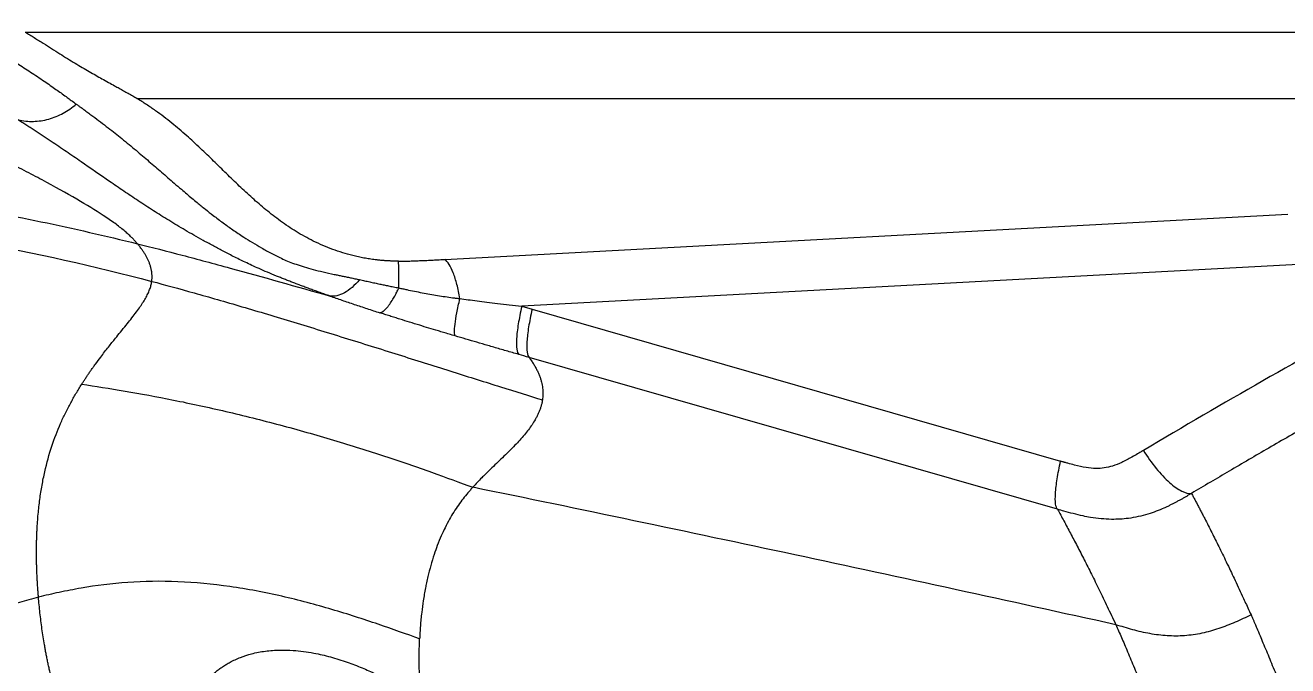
# Model space of a CAD drawing. Extents: x 0 to 84, y -21 to 126.
# Drawn here: x 24.44 to 33.72, y 64.61 to 69.31 of the extents above; entities that cross this region are included whole.
import ezdxf

# ---------------------------------------------------------------- set-up
doc = ezdxf.new("R2010")
doc.units = 0
doc.header["$MEASUREMENT"] = 0
doc.layers.add('1', color=4, linetype='Continuous')

# ---------------------------------------------------------------- blocks, each defined once
blk = doc.blocks.new('PRODIGY')
at = {"layer": '1', "color": 3, "linetype": 'Continuous', "lineweight": 25}
for p, q in [((24.4427, 69.2617), (35.803, 69.2617)), ((25.2651, 68.7727), (35.3756, 68.7727)), ((27.5236, 67.5914), (33.7155, 67.9241)), ((33.8384, 67.556), (28.0893, 67.2472)), ((28.0893, 67.2472), (28.1653, 67.2253)), ((28.1653, 67.2253), (32.0475, 66.1088)), ((32.0248, 65.7556), (28.1433, 66.8715))]:
    blk.add_line(p, q, dxfattribs=at)
for points, knots in [([(23.9296, 69.312), (23.9359, 69.3081), (23.9485, 69.3005), (23.9672, 69.2892), (23.9857, 69.2779), (24.0041, 69.2668), (24.0223, 69.2557), (24.0403, 69.2447), (24.0582, 69.2338), (24.0759, 69.223), (24.0935, 69.2123), (24.1109, 69.2016), (24.1282, 69.191), (24.1453, 69.1805), (24.1622, 69.1701), (24.179, 69.1597), (24.1956, 69.1494), (24.2121, 69.1392), (24.2285, 69.1291), (24.266, 69.1058), (24.3229, 69.0702), (24.3893, 69.0279), (24.4459, 68.9914), (24.4961, 68.9586), (24.5456, 68.9257), (24.6096, 68.8823), (24.6654, 68.8432), (24.7158, 68.807), (24.7494, 68.7824), (24.7834, 68.7574), (24.8047, 68.7418), (24.8168, 68.7329)], [0, 0, 0, 0, 0.013777, 0.027555, 0.041337, 0.055129, 0.068934, 0.082755, 0.096597, 0.110462, 0.124355, 0.138279, 0.152238, 0.166233, 0.180268, 0.194347, 0.208472, 0.222646, 0.236872, 0.251154, 0.321974, 0.393528, 0.446587, 0.499916, 0.561315, 0.624283, 0.749391, 0.808911, 0.87464, 0.928746, 1, 1, 1, 1]), ([(24.4427, 69.2617), (24.4482, 69.2583), (24.4594, 69.2515), (24.476, 69.2413), (24.4925, 69.231), (24.5091, 69.2207), (24.5256, 69.2103), (24.5421, 69.1999), (24.5586, 69.1895), (24.5904, 69.1695), (24.6372, 69.1398), (24.6963, 69.1025), (24.7538, 69.0667), (24.8275, 69.0216), (24.9135, 68.9708), (25.0104, 68.9162), (25.0814, 68.8772), (25.1329, 68.8488), (25.1659, 68.8304), (25.1991, 68.8116), (25.2324, 68.7924), (25.254, 68.7794), (25.2651, 68.7727)], [0, 0, 0, 0, 0.013633, 0.02743, 0.041395, 0.05553, 0.06984, 0.084328, 0.098996, 0.11385, 0.170174, 0.229821, 0.287768, 0.348341, 0.470083, 0.591538, 0.725639, 0.776239, 0.828872, 0.883638, 0.940644, 1, 1, 1, 1]), ([(25.2668, 67.7063), (25.264, 67.7097), (25.2584, 67.7162), (25.2498, 67.7259), (25.2411, 67.7354), (25.2323, 67.7446), (25.2181, 67.759), (25.1978, 67.7784), (25.1592, 67.812), (25.1019, 67.8564), (24.9927, 67.9313), (24.8204, 68.0363), (24.6169, 68.1491), (24.4362, 68.2447), (24.2983, 68.3161), (24.156, 68.3883), (24.0178, 68.4574), (23.8862, 68.5225), (23.7625, 68.5831), (23.64, 68.6428), (23.5191, 68.7015), (23.4385, 68.7404), (23.3987, 68.7596)], [0, 0, 0, 0, 0.013263, 0.02614, 0.03863, 0.050733, 0.06245, 0.094652, 0.124965, 0.187184, 0.250618, 0.369993, 0.501768, 0.564265, 0.627008, 0.68997, 0.752021, 0.804141, 0.855, 0.904591, 0.952921, 1, 1, 1, 1]), ([(24.8168, 68.7329), (24.8231, 68.7283), (24.8351, 68.7196), (24.8517, 68.7075), (24.8663, 68.697), (24.8857, 68.683), (24.9099, 68.6654), (24.949, 68.6367), (24.9966, 68.6011), (25.0684, 68.5459), (25.1563, 68.4761), (25.2554, 68.3941), (25.352, 68.3118), (25.4292, 68.245), (25.4905, 68.1918), (25.5386, 68.15), (25.5847, 68.1103), (25.6404, 68.0629), (25.6988, 68.0139), (25.7637, 67.9612), (25.8271, 67.9113), (25.8936, 67.8613), (25.9676, 67.8084), (26.0397, 67.76), (26.1105, 67.7156), (26.1676, 67.6821), (26.215, 67.6556), (26.2469, 67.6384), (26.2728, 67.6248), (26.2993, 67.6112), (26.3337, 67.5945), (26.3799, 67.5748), (26.4322, 67.5553), (26.4906, 67.5365), (26.5569, 67.5179), (26.6304, 67.4997), (26.6933, 67.4857), (26.7406, 67.4756), (26.7699, 67.4695), (26.8003, 67.4632), (26.8318, 67.4567), (26.8643, 67.4499), (26.8867, 67.4452), (26.898, 67.4428)], [0, 0, 0, 0, 0.009349, 0.017718, 0.0251, 0.031493, 0.047492, 0.062911, 0.093695, 0.1259, 0.185882, 0.252356, 0.315724, 0.379106, 0.410781, 0.442462, 0.478659, 0.505792, 0.556403, 0.596192, 0.632274, 0.676028, 0.716275, 0.758151, 0.790357, 0.820712, 0.836525, 0.85181, 0.860286, 0.867588, 0.882745, 0.898056, 0.91227, 0.926879, 0.941142, 0.955555, 0.970053, 0.974857, 0.979727, 0.984667, 0.989687, 0.994795, 1, 1, 1, 1]), ([(27.1846, 67.5787), (27.1812, 67.5787), (27.1744, 67.5787), (27.1643, 67.5788), (27.1541, 67.579), (27.144, 67.5792), (27.1339, 67.5795), (27.1238, 67.5799), (27.1137, 67.5804), (27.1036, 67.5809), (27.0935, 67.5815), (27.0834, 67.5822), (27.0734, 67.583), (27.0633, 67.5838), (27.0532, 67.5847), (27.0431, 67.5857), (27.0331, 67.5868), (27.023, 67.5879), (27.002, 67.5904), (26.9701, 67.5949), (26.929, 67.6019), (26.888, 67.6101), (26.8343, 67.6227), (26.77, 67.6408), (26.6973, 67.6657), (26.6255, 67.6947), (26.5574, 67.7264), (26.4923, 67.7608), (26.4317, 67.7964), (26.3728, 67.8343), (26.2969, 67.8873), (26.2078, 67.9568), (26.1087, 68.0427), (26.0135, 68.1314), (25.936, 68.2068), (25.8737, 68.2679), (25.8107, 68.3296), (25.746, 68.3923), (25.6795, 68.4542), (25.6276, 68.5012), (25.5751, 68.5469), (25.519, 68.5934), (25.4614, 68.6387), (25.4097, 68.6769), (25.3669, 68.7069), (25.3333, 68.7295), (25.2997, 68.7514), (25.2765, 68.7657), (25.2651, 68.7727)], [0, 0, 0, 0, 0.001518, 0.003035, 0.004556, 0.006081, 0.007613, 0.009155, 0.010709, 0.012276, 0.01386, 0.015461, 0.017081, 0.018723, 0.020388, 0.022077, 0.023793, 0.025536, 0.027309, 0.034962, 0.043197, 0.052083, 0.061675, 0.08125, 0.103509, 0.128586, 0.156578, 0.184238, 0.214468, 0.244626, 0.277238, 0.343684, 0.412875, 0.484098, 0.556792, 0.593542, 0.630489, 0.704779, 0.743713, 0.779281, 0.817729, 0.853605, 0.89164, 0.927338, 0.946349, 0.964795, 0.982678, 1, 1, 1, 1]), ([(26.6817, 67.322), (26.6755, 67.3242), (26.6632, 67.3285), (26.6448, 67.335), (26.6267, 67.3414), (26.6087, 67.3478), (26.5909, 67.3542), (26.5733, 67.3605), (26.5559, 67.3668), (26.5387, 67.3731), (26.5217, 67.3793), (26.5049, 67.3855), (26.4882, 67.3917), (26.4718, 67.3978), (26.4555, 67.4039), (26.4395, 67.41), (26.4236, 67.4161), (26.4079, 67.4221), (26.3924, 67.428), (26.3771, 67.434), (26.3619, 67.4399), (26.347, 67.4458), (26.3322, 67.4516), (26.3176, 67.4575), (26.3031, 67.4633), (26.27, 67.4767), (26.2202, 67.4973), (26.16, 67.5234), (26.1054, 67.548), (26.0578, 67.5704), (26.0128, 67.5924), (25.9713, 67.6133), (25.9304, 67.6342), (25.8797, 67.6605), (25.8182, 67.6932), (25.725, 67.7442), (25.6379, 67.794), (25.5556, 67.8428), (25.4773, 67.8905), (25.3819, 67.9504), (25.2728, 68.0215), (25.1662, 68.093), (25.0273, 68.1878), (24.8889, 68.2841), (24.7451, 68.3828), (24.6518, 68.4458), (24.5749, 68.497), (24.5256, 68.5295), (24.4854, 68.5557), (24.4551, 68.5753), (24.4239, 68.5954), (24.4025, 68.6091), (24.3914, 68.6162)], [0, 0, 0, 0, 0.003008, 0.006018, 0.009031, 0.012047, 0.015069, 0.018096, 0.021129, 0.02417, 0.027219, 0.030277, 0.033346, 0.036425, 0.039516, 0.04262, 0.045738, 0.048871, 0.052019, 0.055184, 0.058366, 0.061567, 0.064788, 0.06803, 0.071294, 0.07458, 0.090912, 0.107826, 0.123533, 0.140126, 0.155035, 0.171927, 0.187306, 0.203026, 0.233536, 0.26508, 0.327085, 0.35753, 0.389066, 0.449528, 0.512762, 0.574449, 0.636028, 0.758723, 0.82018, 0.88029, 0.910723, 0.940467, 0.95529, 0.970318, 0.98455, 1, 1, 1, 1]), ([(19.2642, 67.7315), (19.5126, 67.8123), (19.7648, 67.8807), (20.2734, 67.9937), (20.5298, 68.0383), (21.0436, 68.1051), (21.3012, 68.1273), (21.815, 68.1512), (22.0712, 68.1529), (22.5806, 68.1379), (22.8337, 68.1214), (23.3352, 68.0726), (23.5837, 68.0404), (24.075, 67.9633), (24.3179, 67.9183), (24.7972, 67.8187), (25.0337, 67.7641), (25.2668, 67.7063)], [0, 0, 0, 0, 0.125, 0.125, 0.25, 0.25, 0.375, 0.375, 0.5, 0.5, 0.625, 0.625, 0.75, 0.75, 0.875, 0.875, 1, 1, 1, 1]), ([(25.2668, 67.7063), (25.3717, 67.6804), (25.4819, 67.6522), (25.7097, 67.5925), (25.8273, 67.5609), (26.1864, 67.4628), (26.4341, 67.3928), (26.6817, 67.322)], [0, 0, 0, 0, 0.25, 0.25, 0.5, 0.5, 1, 1, 1, 1]), ([(25.3718, 67.4305), (25.3722, 67.4338), (25.373, 67.4404), (25.3737, 67.4504), (25.3741, 67.4604), (25.3741, 67.4706), (25.3736, 67.4808), (25.3728, 67.4911), (25.3715, 67.5015), (25.3698, 67.512), (25.3676, 67.5226), (25.365, 67.5332), (25.3619, 67.544), (25.3584, 67.5549), (25.3534, 67.5686), (25.3465, 67.5852), (25.3369, 67.6047), (25.326, 67.6245), (25.3135, 67.6446), (25.2995, 67.6649), (25.2841, 67.6855), (25.2726, 67.6994), (25.2668, 67.7063)], [0, 0, 0, 0, 0.037145, 0.07452, 0.112124, 0.149961, 0.188029, 0.226331, 0.264868, 0.303641, 0.34265, 0.381896, 0.421381, 0.461106, 0.501071, 0.570982, 0.641345, 0.712162, 0.783435, 0.855166, 0.927354, 1, 1, 1, 1]), ([(27.1846, 67.5787), (27.1892, 67.5787), (27.1986, 67.5787), (27.2128, 67.5789), (27.2275, 67.5791), (27.2425, 67.5793), (27.2657, 67.5798), (27.2982, 67.5808), (27.3394, 67.5823), (27.3832, 67.5842), (27.426, 67.5863), (27.4734, 67.5888), (27.505, 67.5904), (27.5236, 67.5914)], [0, 0, 0, 0, 0.040105, 0.081295, 0.123595, 0.167026, 0.211609, 0.326345, 0.451152, 0.574802, 0.715289, 0.832923, 1, 1, 1, 1]), ([(27.1876, 67.3821), (27.1875, 67.3857), (27.1875, 67.3929), (27.1874, 67.4034), (27.1873, 67.4137), (27.1872, 67.4237), (27.1871, 67.4335), (27.187, 67.443), (27.1868, 67.4601), (27.1866, 67.4833), (27.1862, 67.5085), (27.1859, 67.529), (27.1856, 67.5441), (27.1853, 67.5559), (27.185, 67.565), (27.1848, 67.5728), (27.1846, 67.5767), (27.1846, 67.5787)], [0, 0, 0, 0, 0.035787, 0.071509, 0.107193, 0.142865, 0.178551, 0.214275, 0.250064, 0.374978, 0.499995, 0.600014, 0.699961, 0.774037, 0.848552, 0.923804, 1, 1, 1, 1]), ([(27.6352, 67.3031), (27.629, 67.34), (27.6217, 67.3748), (27.6054, 67.4385), (27.5963, 67.4673), (27.577, 67.5173), (27.5667, 67.5384), (27.5455, 67.5718), (27.5345, 67.584), (27.5236, 67.5914)], [0, 0, 0, 0, 0.25, 0.25, 0.5, 0.5, 0.75, 0.75, 1, 1, 1, 1]), ([(24.8575, 66.6748), (24.8617, 66.6814), (24.8704, 66.695), (24.8838, 66.7153), (24.8976, 66.7361), (24.912, 66.7571), (24.9268, 66.7784), (24.9421, 66.7999), (24.9656, 66.8326), (25.0035, 66.8835), (25.0533, 66.9477), (25.1013, 67.0076), (25.1444, 67.0608), (25.1821, 67.1072), (25.2313, 67.1686), (25.282, 67.2353), (25.3208, 67.2953), (25.3435, 67.3386), (25.3547, 67.365), (25.3617, 67.3854), (25.3661, 67.4007), (25.3695, 67.4157), (25.371, 67.4256), (25.3718, 67.4305)], [0, 0, 0, 0, 0.016585, 0.033786, 0.0516, 0.070024, 0.089055, 0.108688, 0.128919, 0.18028, 0.256235, 0.32812, 0.382157, 0.448146, 0.507119, 0.636467, 0.754732, 0.817912, 0.877545, 0.908644, 0.939417, 0.969868, 1, 1, 1, 1]), ([(25.3718, 67.4305), (25.4685, 67.4049), (25.5727, 67.3765), (25.7945, 67.3143), (25.9121, 67.2804), (26.1572, 67.2082), (26.2847, 67.1699), (26.545, 67.0907), (26.6777, 67.0497), (26.943, 66.9672), (27.0755, 66.9256), (27.3351, 66.844), (27.4621, 66.8039), (27.7059, 66.727), (27.8227, 66.6902), (28.0426, 66.6211), (28.1456, 66.5888), (28.2411, 66.5589)], [0, 0, 0, 0, 0.125, 0.125, 0.25, 0.25, 0.375, 0.375, 0.5, 0.5, 0.625, 0.625, 0.75, 0.75, 0.875, 0.875, 1, 1, 1, 1]), ([(26.898, 67.4428), (26.8618, 67.3999), (26.8238, 67.3669), (26.7497, 67.3255), (26.7138, 67.3173), (26.6818, 67.322)], [0, 0, 0, 0, 0.5, 0.5, 1, 1, 1, 1]), ([(26.898, 67.4428), (26.9042, 67.4414), (26.9167, 67.4388), (26.9355, 67.4347), (26.9541, 67.4307), (26.9727, 67.4267), (26.9913, 67.4227), (27.0097, 67.4187), (27.028, 67.4147), (27.0508, 67.4098), (27.0785, 67.404), (27.112, 67.397), (27.1484, 67.3898), (27.174, 67.3848), (27.1876, 67.3822)], [0, 0, 0, 0, 0.067822, 0.134887, 0.201207, 0.266793, 0.331652, 0.395785, 0.459193, 0.521871, 0.631829, 0.742783, 0.863571, 1, 1, 1, 1]), ([(26.6818, 67.322), (26.7098, 67.3122), (26.7388, 67.3022), (26.7981, 67.2819), (26.8285, 67.2716), (26.8901, 67.251), (26.9212, 67.2407), (26.9839, 67.2201), (27.0153, 67.2099), (27.0471, 67.1996)], [0, 0, 0, 0, 0.25, 0.25, 0.5, 0.5, 0.75, 0.75, 1, 1, 1, 1]), ([(27.0471, 67.1996), (27.0481, 67.1997), (27.0502, 67.1999), (27.0536, 67.2007), (27.0571, 67.2019), (27.0607, 67.2035), (27.0646, 67.2056), (27.0686, 67.2081), (27.0729, 67.2111), (27.0773, 67.2147), (27.082, 67.2187), (27.0868, 67.2233), (27.0918, 67.2285), (27.097, 67.2343), (27.1025, 67.2407), (27.1081, 67.2477), (27.1139, 67.2554), (27.1252, 67.271), (27.1409, 67.2952), (27.1595, 67.3275), (27.1733, 67.3536), (27.1822, 67.371), (27.1864, 67.3796), (27.1876, 67.3821)], [0, 0, 0, 0, 0.031142, 0.062898, 0.095269, 0.128254, 0.161855, 0.19607, 0.2309, 0.266345, 0.302405, 0.33908, 0.37637, 0.414275, 0.452795, 0.491931, 0.531682, 0.572047, 0.720162, 0.837038, 0.922649, 0.976974, 1, 1, 1, 1]), ([(27.1876, 67.3821), (27.1925, 67.381), (27.202, 67.3789), (27.2209, 67.3747), (27.2537, 67.3677), (27.3199, 67.354), (27.4144, 67.3361), (27.508, 67.3208), (27.5723, 67.3115), (27.6083, 67.3066), (27.6262, 67.3043), (27.6352, 67.3031)], [0, 0, 0, 0, 0.033343, 0.06477, 0.1278, 0.254327, 0.507711, 0.757578, 0.880124, 0.939065, 1, 1, 1, 1]), ([(27.6011, 67.0292), (27.5976, 67.034), (27.5957, 67.0439), (27.5952, 67.0734), (27.5965, 67.0931), (27.6025, 67.1408), (27.607, 67.1688), (27.6191, 67.2316), (27.6265, 67.2663), (27.6352, 67.3031)], [0, 0, 0, 0, 0.25, 0.25, 0.5, 0.5, 0.75, 0.75, 1, 1, 1, 1]), ([(27.6352, 67.3032), (27.6551, 67.3007), (27.697, 67.2954), (27.763, 67.2872), (27.8355, 67.2782), (27.9144, 67.2685), (27.9998, 67.258), (28.0587, 67.2509), (28.0893, 67.2472)], [0, 0, 0, 0, 0.130763, 0.275905, 0.435413, 0.609274, 0.797475, 1, 1, 1, 1]), ([(28.0894, 67.2472), (28.079, 67.2016), (28.0704, 67.1578), (28.0575, 67.0776), (28.0532, 67.0411), (28.0493, 66.9786), (28.0497, 66.9525), (28.0551, 66.9132), (28.0602, 66.8998), (28.0673, 66.8934)], [0, 0, 0, 0, 0.25, 0.25, 0.5, 0.5, 0.75, 0.75, 1, 1, 1, 1]), ([(27.6011, 67.0292), (27.586, 67.0337), (27.5571, 67.0423), (27.5157, 67.0546), (27.4658, 67.0694), (27.4076, 67.0869), (27.3372, 67.1083), (27.2666, 67.13), (27.2057, 67.149), (27.157, 67.1644), (27.1198, 67.1762), (27.0832, 67.1879), (27.0591, 67.1957), (27.0471, 67.1996)], [0, 0, 0, 0, 0.081592, 0.156276, 0.22379, 0.350377, 0.469968, 0.602545, 0.730946, 0.799239, 0.866832, 0.933745, 1, 1, 1, 1]), ([(28.1653, 67.2253), (28.155, 67.1798), (28.1464, 67.136), (28.1335, 67.0557), (28.1292, 67.0193), (28.1253, 66.9567), (28.1257, 66.9307), (28.1311, 66.8913), (28.1362, 66.878), (28.1433, 66.8715)], [0, 0, 0, 0, 0.25, 0.25, 0.5, 0.5, 0.75, 0.75, 1, 1, 1, 1]), ([(34.4015, 67.1819), (34.1131, 67.0267), (33.8235, 66.8652), (33.2413, 66.5329), (32.9487, 66.3621), (32.6548, 66.1881)], [0, 0, 0, 0, 0.5, 0.5, 1, 1, 1, 1]), ([(28.0673, 66.8934), (28.0518, 66.8978), (28.0209, 66.9067), (27.9748, 66.92), (27.9294, 66.9331), (27.8848, 66.9461), (27.8282, 66.9626), (27.7598, 66.9825), (27.68, 67.006), (27.6272, 67.0215), (27.6011, 67.0292)], [0, 0, 0, 0, 0.100337, 0.199458, 0.297115, 0.393067, 0.487082, 0.661573, 0.832831, 1, 1, 1, 1]), ([(28.1433, 66.8715), (28.1464, 66.8673), (28.1525, 66.859), (28.1611, 66.8465), (28.1693, 66.8341), (28.1771, 66.8218), (28.1844, 66.8095), (28.1914, 66.7972), (28.1979, 66.7851), (28.2039, 66.7729), (28.2096, 66.7608), (28.2148, 66.7488), (28.2196, 66.7368), (28.224, 66.7249), (28.2291, 66.7095), (28.2344, 66.6907), (28.2393, 66.6685), (28.2426, 66.6464), (28.2445, 66.6244), (28.2449, 66.6025), (28.2439, 66.5806), (28.242, 66.5661), (28.2411, 66.5589)], [0, 0, 0, 0, 0.038829, 0.077596, 0.1163, 0.154941, 0.193518, 0.23203, 0.270478, 0.308861, 0.34718, 0.385434, 0.423625, 0.461753, 0.499819, 0.571664, 0.643364, 0.714928, 0.786364, 0.85768, 0.928889, 1, 1, 1, 1]), ([(34.7341, 66.8574), (34.7015, 66.8397), (34.6372, 66.8049), (34.5422, 66.7528), (34.4498, 66.7019), (34.3601, 66.6521), (34.273, 66.6036), (34.1887, 66.5562), (34.1071, 66.5102), (34.0283, 66.4656), (33.9523, 66.4223), (33.8014, 66.3361), (33.5792, 66.2079), (33.2894, 66.0387), (33.1008, 65.9272), (33.0086, 65.8727)], [0, 0, 0, 0, 0.05596, 0.110527, 0.163671, 0.215363, 0.265575, 0.31428, 0.361453, 0.40707, 0.451108, 0.493545, 0.669482, 0.838449, 1, 1, 1, 1]), ([(24.5397, 65.1106), (24.5389, 65.1216), (24.5371, 65.1436), (24.5347, 65.1763), (24.5326, 65.2087), (24.5308, 65.2408), (24.5292, 65.2728), (24.5279, 65.3044), (24.5268, 65.3358), (24.5261, 65.3669), (24.5256, 65.3978), (24.5253, 65.4284), (24.5253, 65.4587), (24.5256, 65.4888), (24.5262, 65.5186), (24.527, 65.5481), (24.5281, 65.5774), (24.5308, 65.6356), (24.5368, 65.7205), (24.5491, 65.829), (24.5653, 65.9326), (24.5924, 66.0661), (24.6353, 66.2201), (24.6895, 66.3602), (24.7376, 66.4636), (24.7695, 66.525), (24.7957, 66.5723), (24.8155, 66.6065), (24.8362, 66.6409), (24.8503, 66.6634), (24.8575, 66.6748)], [0, 0, 0, 0, 0.015571, 0.031151, 0.04674, 0.062339, 0.077948, 0.093567, 0.109195, 0.124835, 0.140484, 0.156145, 0.171816, 0.187498, 0.203191, 0.218895, 0.234611, 0.250338, 0.313473, 0.376381, 0.439061, 0.501511, 0.629686, 0.752127, 0.813529, 0.876554, 0.90609, 0.936513, 0.967818, 1, 1, 1, 1]), ([(24.8575, 66.6748), (24.9563, 66.6602), (25.0625, 66.6437), (25.2882, 66.6052), (25.4075, 66.5833), (25.6557, 66.5334), (25.7845, 66.5055), (26.0465, 66.4443), (26.1798, 66.411), (26.4453, 66.3402), (26.5776, 66.3027), (26.8358, 66.2255), (26.9618, 66.1857), (27.2029, 66.1062), (27.318, 66.0664), (27.5345, 65.9894), (27.6358, 65.9521), (27.7299, 65.9174)], [0, 0, 0, 0, 0.125, 0.125, 0.25, 0.25, 0.375, 0.375, 0.5, 0.5, 0.625, 0.625, 0.75, 0.75, 0.875, 0.875, 1, 1, 1, 1]), ([(28.2411, 66.5589), (28.2405, 66.5551), (28.2393, 66.5477), (28.237, 66.5366), (28.2344, 66.5254), (28.2314, 66.5143), (28.2281, 66.5031), (28.2243, 66.492), (28.2202, 66.4808), (28.2157, 66.4696), (28.2109, 66.4585), (28.2056, 66.4472), (28.2, 66.436), (28.1941, 66.4248), (28.1763, 66.3932), (28.1408, 66.3405), (28.0881, 66.2777), (28.0393, 66.2256), (28.0003, 66.1862), (27.9584, 66.1453), (27.9152, 66.1037), (27.8698, 66.06), (27.8299, 66.0209), (27.7943, 65.9852), (27.7632, 65.9534), (27.7414, 65.9298), (27.7299, 65.9174)], [0, 0, 0, 0, 0.019626, 0.039248, 0.058866, 0.078481, 0.098094, 0.117706, 0.137318, 0.15693, 0.176543, 0.196158, 0.215777, 0.235398, 0.255025, 0.380496, 0.507738, 0.569818, 0.633173, 0.694094, 0.757334, 0.817017, 0.879766, 0.915603, 0.955684, 1, 1, 1, 1]), ([(32.6548, 66.1881), (32.6528, 66.1869), (32.6511, 66.1859), (32.6475, 66.1838), (32.6457, 66.1827), (32.6403, 66.1795), (32.6368, 66.1774), (32.6261, 66.1711), (32.6191, 66.167), (32.5983, 66.1548), (32.5847, 66.147), (32.545, 66.1247), (32.5199, 66.1115), (32.4724, 66.0893), (32.4501, 66.0805), (32.4078, 66.067), (32.3879, 66.0623), (32.3478, 66.0564), (32.3276, 66.0551), (32.2838, 66.056), (32.2601, 66.0583), (32.208, 66.0667), (32.1795, 66.0729), (32.1333, 66.0847), (32.1174, 66.089), (32.0926, 66.0959), (32.0842, 66.0983), (32.0735, 66.1013), (32.0714, 66.1019), (32.0671, 66.1032), (32.065, 66.1038), (32.0604, 66.1051), (32.0576, 66.1059), (32.0535, 66.1071), (32.0522, 66.1074), (32.0498, 66.1082), (32.0486, 66.1085), (32.0475, 66.1088)], [0, 0, 0, 0, 0.007812, 0.007812, 0.015625, 0.015625, 0.03125, 0.03125, 0.0625, 0.0625, 0.125, 0.125, 0.25, 0.25, 0.375, 0.375, 0.5, 0.5, 0.625, 0.625, 0.75, 0.75, 0.875, 0.875, 0.9375, 0.9375, 0.96875, 0.96875, 0.976563, 0.976563, 0.984375, 0.984375, 0.992188, 0.992188, 0.996094, 0.996094, 1, 1, 1, 1]), ([(32.6548, 66.1881), (32.6845, 66.1411), (32.7165, 66.0964), (32.7816, 66.0166), (32.8147, 65.9815), (32.8784, 65.9248), (32.9089, 65.9032), (32.9639, 65.8759), (32.9884, 65.8701), (33.0086, 65.8727)], [0, 0, 0, 0, 0.25, 0.25, 0.5, 0.5, 0.75, 0.75, 1, 1, 1, 1]), ([(32.0248, 65.7556), (32.0179, 65.7624), (32.013, 65.776), (32.0079, 65.8157), (32.0076, 65.8418), (32.0116, 65.9041), (32.0159, 65.9404), (32.0287, 66.0201), (32.0373, 66.0636), (32.0475, 66.1088)], [0, 0, 0, 0, 0.25, 0.25, 0.5, 0.5, 0.75, 0.75, 1, 1, 1, 1]), ([(27.7299, 65.9174), (27.7298, 65.9173), (27.7296, 65.9171), (27.7293, 65.9167), (27.7286, 65.916), (27.7273, 65.9145), (27.7246, 65.9116), (27.7194, 65.9058), (27.7089, 65.8941), (27.688, 65.8701), (27.6469, 65.8199), (27.6013, 65.7554), (27.5575, 65.6817), (27.5269, 65.6235), (27.497, 65.5592), (27.4704, 65.4937), (27.4444, 65.4208), (27.4212, 65.3451), (27.4029, 65.2744), (27.3905, 65.219), (27.3785, 65.1602), (27.3661, 65.0887), (27.3557, 65.0111), (27.3491, 64.9491), (27.3448, 64.8997), (27.3414, 64.8517), (27.3399, 64.8198), (27.3391, 64.8042)], [0, 0, 0, 0, 0.0005225, 0.0010408, 0.0020814, 0.004162, 0.0083215, 0.0166328, 0.033225, 0.0662869, 0.1319088, 0.2609839, 0.321732, 0.3873388, 0.4467162, 0.5121447, 0.5680578, 0.6353572, 0.6964915, 0.7305916, 0.7574255, 0.8230415, 0.8789044, 0.9113392, 0.9423276, 0.9718773, 1, 1, 1, 1]), ([(32.4524, 64.9077), (31.667, 65.0813), (30.881, 65.2528), (29.307, 65.5899), (28.5191, 65.7556), (27.7299, 65.9174)], [0, 0, 0, 0, 0.5, 0.5, 1, 1, 1, 1]), ([(33.0086, 65.8727), (33.0023, 65.869), (32.9898, 65.8615), (32.9707, 65.8504), (32.9514, 65.8392), (32.9317, 65.828), (32.9117, 65.817), (32.8914, 65.8061), (32.8707, 65.7953), (32.8497, 65.7848), (32.8283, 65.7745), (32.7759, 65.7506), (32.6832, 65.7152), (32.5534, 65.6866), (32.4108, 65.6785), (32.2996, 65.6896), (32.206, 65.7075), (32.141, 65.723), (32.0787, 65.7401), (32.0404, 65.7511), (32.0248, 65.7556)], [0, 0, 0, 0, 0.022034, 0.044209, 0.066529, 0.088995, 0.111608, 0.134369, 0.157278, 0.180336, 0.203543, 0.2269, 0.348742, 0.490961, 0.609327, 0.759772, 0.812742, 0.884701, 0.952962, 1, 1, 1, 1]), ([(33.0086, 65.8727), (33.0131, 65.8643), (33.0219, 65.8476), (33.0354, 65.8221), (33.0491, 65.7962), (33.0628, 65.7699), (33.0768, 65.7431), (33.0909, 65.7158), (33.1177, 65.664), (33.1564, 65.5877), (33.2092, 65.4819), (33.2554, 65.3877), (33.2931, 65.3088), (33.3224, 65.2469), (33.3512, 65.1857), (33.3779, 65.1284), (33.4015, 65.0774), (33.4229, 65.0307), (33.438, 64.997), (33.4459, 64.9795)], [0, 0, 0, 0, 0.03562, 0.071255, 0.106959, 0.142768, 0.178697, 0.214745, 0.250892, 0.38092, 0.50194, 0.626064, 0.695077, 0.750758, 0.814597, 0.875022, 0.913095, 0.954758, 1, 1, 1, 1]), ([(32.0248, 65.7556), (32.0401, 65.7277), (32.0555, 65.6992), (32.087, 65.6406), (32.1031, 65.6106), (32.1358, 65.5488), (32.1524, 65.517), (32.1778, 65.4681), (32.1864, 65.4516), (32.2035, 65.4182), (32.2122, 65.4014), (32.2296, 65.3672), (32.2384, 65.3498), (32.2563, 65.3145), (32.2653, 65.2965), (32.2927, 65.2415), (32.3114, 65.2035), (32.3402, 65.1444), (32.3499, 65.1243), (32.3696, 65.0835), (32.3795, 65.0627), (32.3998, 65.0202), (32.4101, 64.9986), (32.431, 64.9541), (32.4416, 64.9313), (32.4524, 64.9077)], [0, 0, 0, 0, 0.125, 0.125, 0.25, 0.25, 0.375, 0.375, 0.4375, 0.4375, 0.5, 0.5, 0.5625, 0.5625, 0.625, 0.625, 0.75, 0.75, 0.8125, 0.8125, 0.875, 0.875, 0.9375, 0.9375, 1, 1, 1, 1]), ([(27.3391, 64.8042), (27.2435, 64.8381), (27.1419, 64.8744), (26.9266, 64.9478), (26.813, 64.9848), (26.5763, 65.0549), (26.4533, 65.088), (26.2021, 65.1454), (26.0741, 65.1698), (25.8178, 65.2063), (25.6897, 65.2185), (25.4384, 65.2288), (25.3151, 65.227), (25.0772, 65.2103), (24.9626, 65.1955), (24.7984, 65.1668), (24.7449, 65.1562), (24.6405, 65.1339), (24.5896, 65.1222), (24.5397, 65.1106)], [0, 0, 0, 0, 0.125, 0.125, 0.25, 0.25, 0.375, 0.375, 0.5, 0.5, 0.625, 0.625, 0.75, 0.75, 0.875, 0.875, 0.9375, 0.9375, 1, 1, 1, 1]), ([(24.5397, 65.1106), (24.4933, 65.0977), (24.4469, 65.0847), (24.3545, 65.0584), (24.3084, 65.0452), (24.1703, 65.0049), (24.0785, 64.9774), (23.8944, 64.9207), (23.802, 64.8914), (23.6166, 64.8308), (23.5235, 64.7994), (23.4306, 64.7671)], [0, 0, 0, 0, 0.125, 0.125, 0.25, 0.25, 0.5, 0.5, 0.75, 0.75, 1, 1, 1, 1]), ([(24.6752, 64.3657), (24.672, 64.3769), (24.6655, 64.3993), (24.6563, 64.4327), (24.6474, 64.4661), (24.6389, 64.4994), (24.6307, 64.5325), (24.623, 64.5655), (24.6156, 64.5984), (24.6086, 64.631), (24.6019, 64.6635), (24.5956, 64.6957), (24.5896, 64.7278), (24.5823, 64.7689), (24.5741, 64.8191), (24.5654, 64.8782), (24.5576, 64.9371), (24.5507, 64.9956), (24.5447, 65.0536), (24.5414, 65.0916), (24.5397, 65.1106)], [0, 0, 0, 0, 0.04306, 0.086113, 0.12915, 0.172158, 0.215128, 0.258049, 0.300908, 0.343695, 0.386398, 0.429002, 0.471496, 0.513865, 0.593477, 0.673887, 0.754928, 0.836422, 0.918178, 1, 1, 1, 1]), ([(33.4459, 64.9794), (33.4069, 64.9612), (33.3679, 64.9429), (33.289, 64.9088), (33.249, 64.8929), (33.1678, 64.8655), (33.1265, 64.8539), (33.043, 64.8363), (33.0008, 64.8302), (32.9158, 64.824), (32.8731, 64.8238), (32.7878, 64.8291), (32.7452, 64.8345), (32.6606, 64.8499), (32.6186, 64.8598), (32.5352, 64.8824), (32.4938, 64.895), (32.4524, 64.9077)], [0, 0, 0, 0, 0.125, 0.125, 0.25, 0.25, 0.375, 0.375, 0.5, 0.5, 0.625, 0.625, 0.75, 0.75, 0.875, 0.875, 1, 1, 1, 1]), ([(33.4459, 64.9795), (33.4493, 64.9718), (33.4558, 64.9573), (33.4651, 64.9362), (33.4735, 64.9169), (33.481, 64.8995), (33.4937, 64.8698), (33.511, 64.829), (33.5343, 64.7728), (33.5578, 64.7162), (33.5912, 64.6351), (33.6352, 64.5294), (33.6921, 64.3936), (33.7432, 64.2737), (33.7808, 64.185), (33.802, 64.1346), (33.8197, 64.0922), (33.8385, 64.0466), (33.8594, 63.9957), (33.8732, 63.9615), (33.88, 63.9449)], [0, 0, 0, 0, 0.028769, 0.054968, 0.078594, 0.09965, 0.118141, 0.18521, 0.243029, 0.309155, 0.372161, 0.501992, 0.631423, 0.759197, 0.821638, 0.855377, 0.882686, 0.923711, 0.962826, 1, 1, 1, 1]), ([(32.4524, 64.9077), (32.4592, 64.893), (32.4661, 64.878), (32.48, 64.847), (32.4871, 64.831), (32.5088, 64.7814), (32.5238, 64.7461), (32.5552, 64.671), (32.5717, 64.6312), (32.5974, 64.5687), (32.6062, 64.5474), (32.6241, 64.5039), (32.6332, 64.4818), (32.6518, 64.4367), (32.6612, 64.4138), (32.6805, 64.3671), (32.6903, 64.3433), (32.7204, 64.2707), (32.7413, 64.2207), (32.7837, 64.1188), (32.8051, 64.067), (32.8371, 63.9889), (32.8477, 63.9628), (32.8688, 63.9105), (32.8793, 63.8842), (32.8898, 63.8578)], [0, 0, 0, 0, 0.0625, 0.0625, 0.125, 0.125, 0.25, 0.25, 0.375, 0.375, 0.4375, 0.4375, 0.5, 0.5, 0.5625, 0.5625, 0.625, 0.625, 0.75, 0.75, 0.875, 0.875, 0.9375, 0.9375, 1, 1, 1, 1]), ([(27.3474, 64.375), (27.3446, 64.4132), (27.3422, 64.4508), (27.3386, 64.5246), (27.3374, 64.5609), (27.336, 64.6325), (27.3358, 64.6678), (27.3366, 64.737), (27.3376, 64.7709), (27.3391, 64.8042)], [0, 0, 0, 0, 0.25, 0.25, 0.5, 0.5, 0.75, 0.75, 1, 1, 1, 1]), ([(25.8276, 64.5496), (25.8318, 64.5531), (25.8401, 64.5602), (25.8528, 64.5704), (25.8657, 64.5803), (25.8789, 64.5898), (25.8921, 64.5989), (25.9056, 64.6077), (25.9192, 64.6162), (25.9329, 64.6242), (25.9663, 64.6427), (26.0214, 64.6683), (26.1078, 64.6966), (26.2047, 64.7155), (26.3078, 64.7231), (26.4023, 64.7206), (26.4858, 64.7122), (26.5771, 64.6976), (26.6848, 64.6726), (26.8034, 64.6353), (26.9142, 64.5925), (27.014, 64.5483), (27.1056, 64.5038), (27.1905, 64.4599), (27.2704, 64.417), (27.3221, 64.3888), (27.3474, 64.375)], [0, 0, 0, 0, 0.013975, 0.02777, 0.041386, 0.054828, 0.068096, 0.081194, 0.094125, 0.106891, 0.119496, 0.184623, 0.246561, 0.316504, 0.385077, 0.443484, 0.487823, 0.532133, 0.601745, 0.672447, 0.736027, 0.795199, 0.850483, 0.902645, 0.952268, 1, 1, 1, 1])]:
    blk.add_open_spline(points, degree=3, knots=knots, dxfattribs=at)
for points in [[(24.3914, 68.6162), (24.4276, 68.6081), (24.5025, 68.6011), (24.6156, 68.6181), (24.7233, 68.6617), (24.7875, 68.7069), (24.8168, 68.7329)], [(19.3415, 67.4761), (21.7271, 68.153), (23.7039, 67.8716), (25.3718, 67.4305)], [(28.1433, 66.8715), (28.1185, 66.8786), (28.0931, 66.8859), (28.0673, 66.8934)]]:
    blk.add_open_spline(points, degree=3, dxfattribs=at)

msp = doc.modelspace()

# ---------------------------------------------------------------- block references
at = {"layer": '1'}
msp.add_blockref('PRODIGY', (0, 0), dxfattribs=at)

doc.saveas('drawing.dxf')
